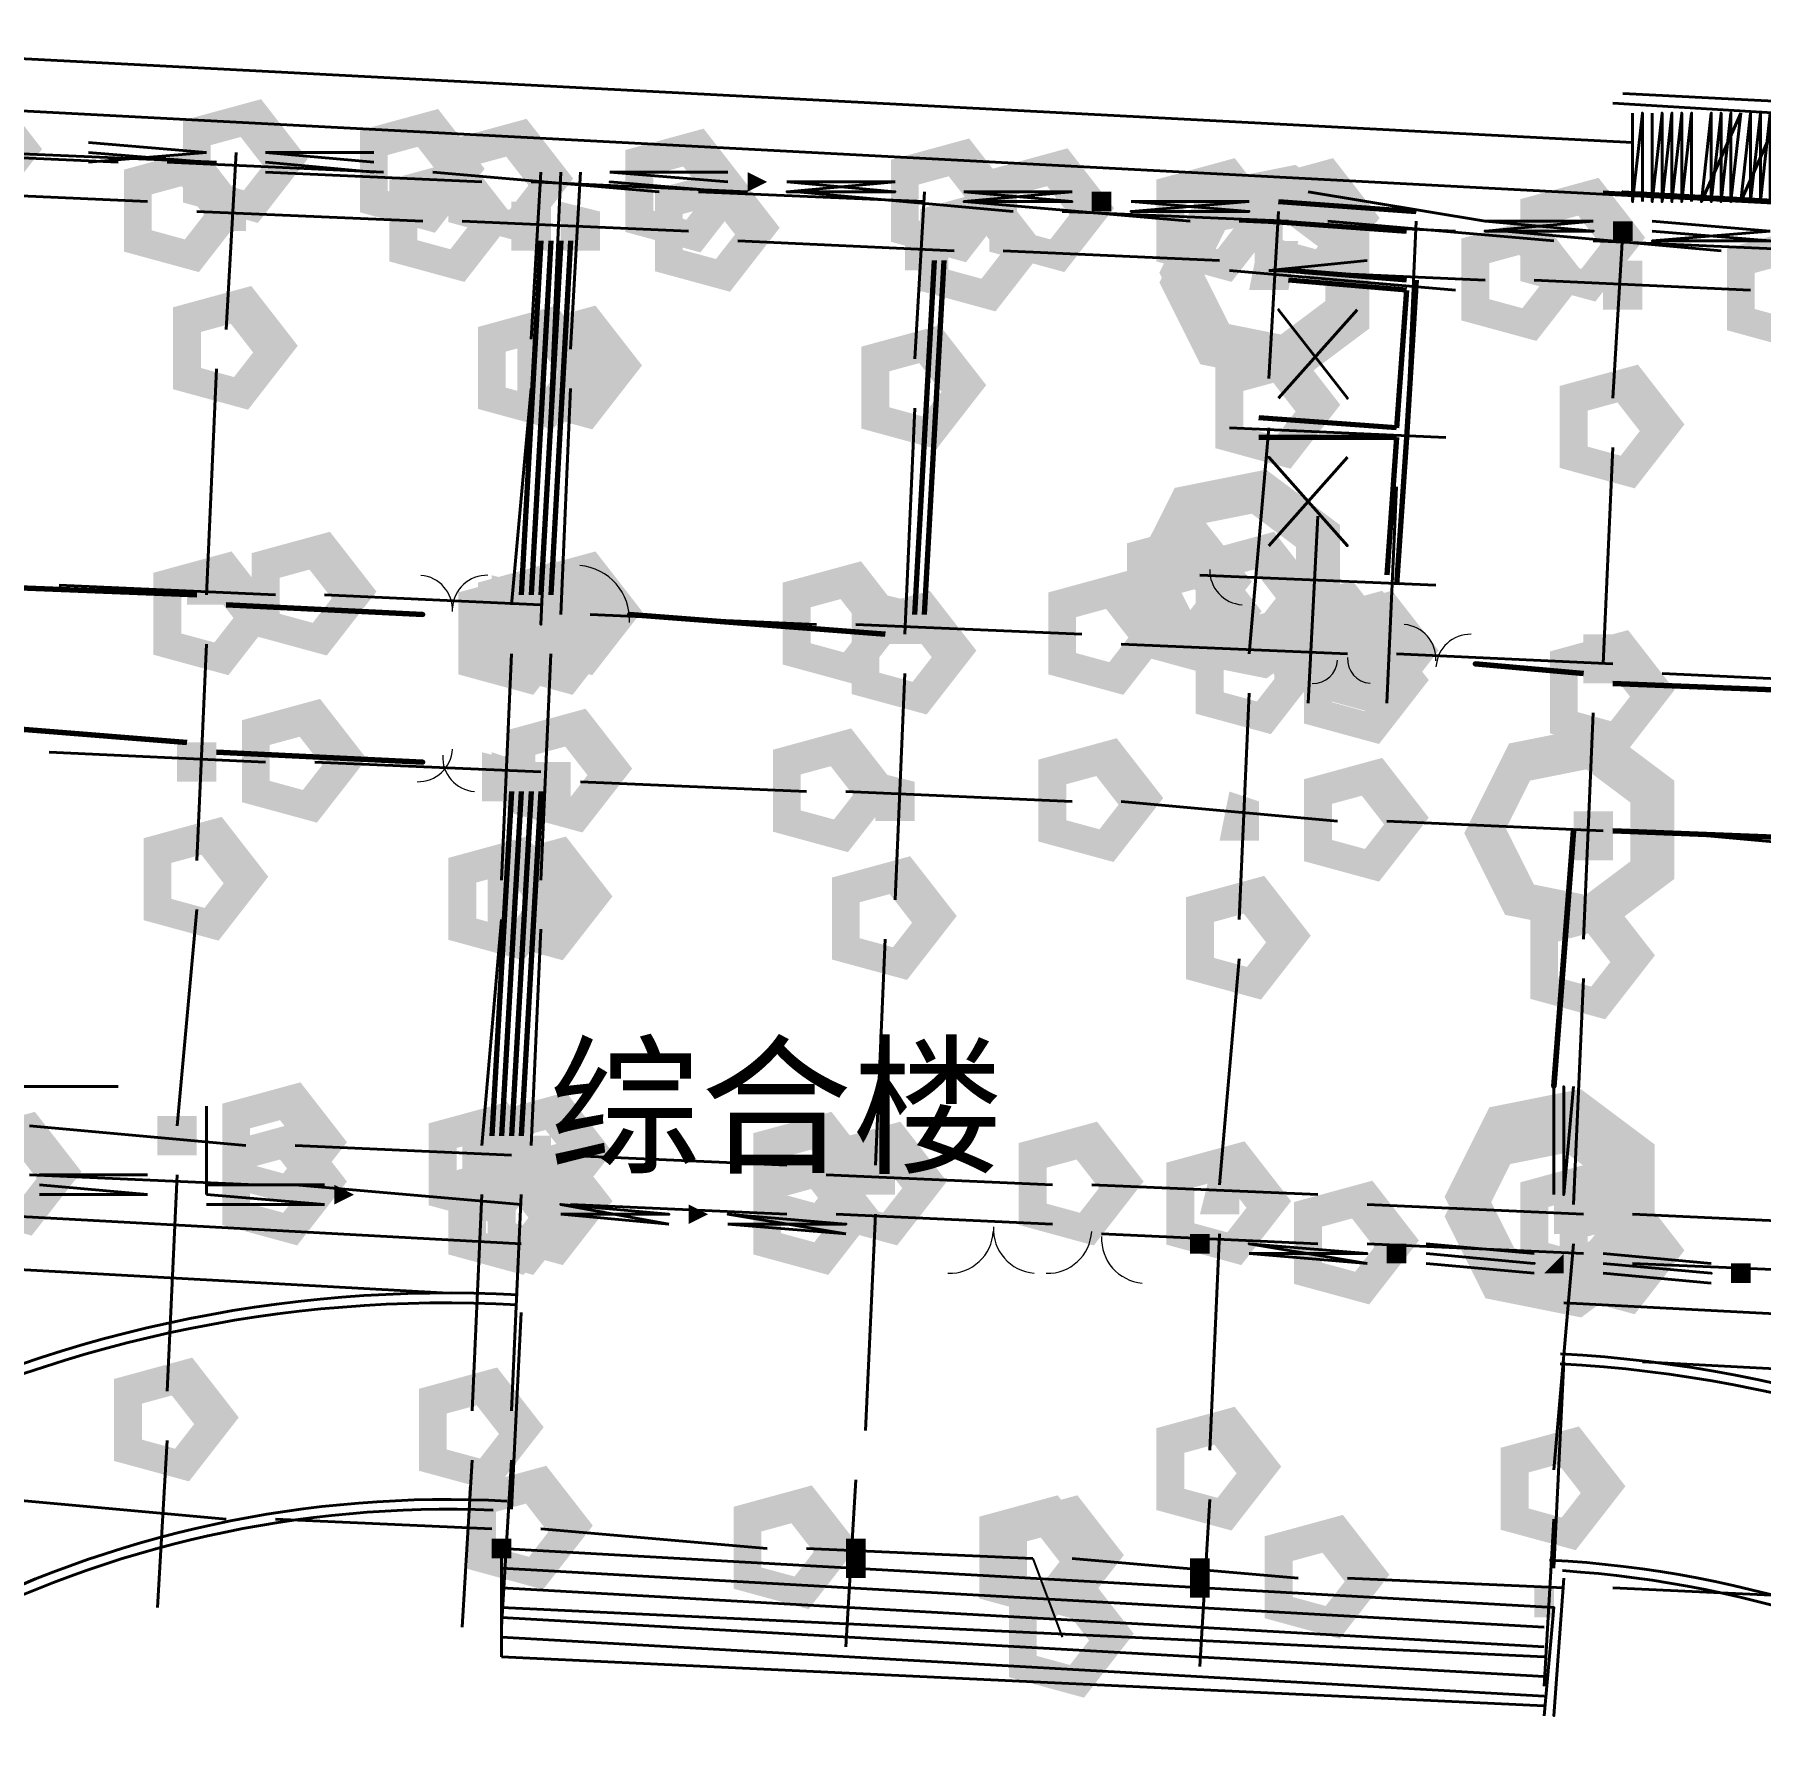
# Model space of a CAD drawing. Header units: metres. Extents: x 110 to 500, y 133 to 419.
# Drawn here: x 156.65 to 167.18, y 291.57 to 302.06 of the extents above; entities that cross this region are included whole.
import ezdxf

# ---------------------------------------------------------------- set-up
doc = ezdxf.new("R2010")
doc.units = ezdxf.units.M
for name, color, linetype in [('PDF_0', 7, 'Continuous'), ('PDF_COLU-HATCH', 7, 'Continuous'), ('PDF_COLU_GZ_HATCH', 7, 'Continuous'), ('PDF_DOTE', 7, 'Continuous'), ('PDF_EVTR', 7, 'Continuous'), ('PDF_GROUND', 7, 'Continuous'), ('PDF_PUB_HATCH', 7, 'Continuous'), ('PDF_STAIR', 7, 'Continuous'), ('PDF_WALL', 7, 'Continuous'), ('PDF_WINDOW', 7, 'Continuous'), ('PDF_WINDOW_TEXT', 7, 'Continuous'), ('PDF_勘探点', 7, 'Continuous')]:
    doc.layers.add(name, color=color, linetype=linetype)
doc.styles.add('CHINESE', font='宋体')

msp = doc.modelspace()

# ---------------------------------------------------------------- hatches: boundary and pattern name
at = {"layer": 'PDF_COLU-HATCH'}
for points in [[(157.7, 300.86), (157.94, 300.86), (157.94, 301.1), (157.76, 301.1)], [(159.56, 300.74), (159.8, 300.74), (159.8, 301.04), (159.56, 301.04)], [(159.86, 300.74), (160.1, 300.74), (160.1, 300.98), (159.86, 301.04)], [(161.96, 300.62), (162.2, 300.62), (162.2, 300.86), (161.96, 300.92)], [(164.06, 300.5), (164.3, 300.5), (164.36, 300.8), (164.12, 300.8)], [(166.22, 300.38), (166.46, 300.38), (166.46, 300.68), (166.22, 300.68)], [(157.58, 298.58), (157.82, 298.58), (157.82, 298.82), (157.58, 298.82)], [(159.44, 298.46), (159.68, 298.46), (159.68, 298.7), (159.44, 298.76)], [(159.74, 298.46), (159.98, 298.46), (159.98, 298.7), (159.74, 298.7)], [(161.84, 298.34), (162.08, 298.34), (162.08, 298.58), (161.84, 298.64)], [(163.94, 298.22), (164.18, 298.22), (164.18, 298.46), (164, 298.52)], [(166.1, 298.1), (166.34, 298.1), (166.34, 298.4), (166.1, 298.4)], [(157.52, 297.5), (157.76, 297.5), (157.76, 297.74), (157.52, 297.74)], [(159.38, 297.38), (159.62, 297.38), (159.62, 297.62), (159.38, 297.68)], [(159.68, 297.38), (159.92, 297.38), (159.92, 297.62), (159.68, 297.62)], [(161.78, 297.26), (162.02, 297.26), (162.02, 297.5), (161.78, 297.56)], [(163.88, 297.14), (164.12, 297.14), (164.12, 297.38), (163.94, 297.44)], [(166.04, 297.02), (166.28, 297.02), (166.28, 297.32), (166.04, 297.32)], [(157.4, 295.22), (157.64, 295.22), (157.64, 295.46), (157.4, 295.46)], [(159.26, 295.1), (159.5, 295.1), (159.5, 295.34), (159.26, 295.4)], [(159.56, 295.1), (159.8, 295.1), (159.8, 295.34), (159.56, 295.34)], [(161.66, 294.98), (161.9, 294.98), (161.9, 295.22), (161.66, 295.22)], [(163.76, 294.86), (164, 294.86), (164, 295.1), (163.82, 295.1)], [(165.92, 294.74), (166.16, 294.74), (166.16, 294.98), (165.92, 295.04)], [(159.44, 292.76), (159.56, 292.76), (159.56, 292.88), (159.44, 292.88)], [(161.6, 292.64), (161.72, 292.64), (161.72, 292.76), (161.6, 292.76)], [(163.7, 292.52), (163.82, 292.52), (163.82, 292.64), (163.7, 292.64)], [(165.8, 292.4), (165.92, 292.4), (165.92, 292.58), (165.8, 292.58)]]:
    msp.add_hatch(color=7, dxfattribs=at).paths.add_polyline_path(points)
at = {"layer": 'PDF_COLU_GZ_HATCH'}
for points in [[(161, 301.1), (161.12, 301.16), (161, 301.22)], [(163.1, 300.98), (163.22, 300.98), (163.22, 301.1), (163.1, 301.1)], [(166.28, 300.8), (166.4, 300.8), (166.4, 300.92), (166.28, 300.92)], [(158.48, 294.92), (158.6, 294.98), (158.48, 295.04)], [(160.64, 294.8), (160.76, 294.86), (160.64, 294.92)], [(163.7, 294.62), (163.82, 294.62), (163.82, 294.74), (163.7, 294.74)], [(164.9, 294.56), (165.02, 294.56), (165.02, 294.68), (164.9, 294.68)], [(165.86, 294.5), (165.98, 294.5), (165.98, 294.62)], [(167, 294.44), (167.12, 294.44), (167.12, 294.56), (167, 294.56)]]:
    msp.add_hatch(color=7, dxfattribs=at).paths.add_polyline_path(points)
at = {"layer": 'PDF_PUB_HATCH'}
for points in [[(157.76, 300.92), (157.94, 300.86), (157.94, 301.1), (157.76, 301.1)], [(159.62, 300.8), (159.8, 300.8), (159.8, 300.98), (159.62, 300.98)], [(159.86, 300.8), (160.04, 300.74), (160.04, 300.98), (159.86, 300.98)], [(161.96, 300.68), (162.2, 300.68), (162.2, 300.86), (161.96, 300.86)], [(164.12, 300.56), (164.3, 300.56), (164.3, 300.74), (164.12, 300.74)], [(157.58, 298.58), (157.82, 298.58), (157.82, 298.76), (157.64, 298.76)], [(159.5, 298.46), (159.68, 298.46), (159.68, 298.64), (159.5, 298.7)], [(159.74, 298.46), (159.92, 298.46), (159.92, 298.64), (159.74, 298.64)], [(161.84, 298.34), (162.08, 298.34), (162.08, 298.52), (161.84, 298.52)], [(164, 298.22), (164.18, 298.22), (164.18, 298.4), (164, 298.4)], [(166.1, 298.1), (166.28, 298.1), (166.28, 298.28), (166.1, 298.34)], [(157.58, 297.56), (157.76, 297.56), (157.76, 297.74), (157.58, 297.74)], [(159.44, 297.44), (159.62, 297.44), (159.62, 297.62), (159.44, 297.68)], [(159.68, 297.44), (159.86, 297.44), (159.86, 297.62), (159.68, 297.62)], [(161.78, 297.32), (162.02, 297.32), (162.02, 297.5), (161.78, 297.56)], [(163.94, 297.2), (164.12, 297.2), (164.12, 297.38), (163.94, 297.44)], [(166.04, 297.08), (166.22, 297.08), (166.28, 297.32), (166.04, 297.32)], [(157.46, 295.22), (157.64, 295.22), (157.64, 295.4), (157.46, 295.46)], [(159.32, 295.16), (159.5, 295.1), (159.5, 295.34), (159.32, 295.34)], [(159.56, 295.1), (159.74, 295.1), (159.74, 295.34), (159.56, 295.34)], [(161.66, 294.98), (161.9, 294.98), (161.9, 295.22), (161.66, 295.22)], [(163.82, 294.92), (164, 294.86), (164, 295.1), (163.82, 295.1)], [(165.92, 294.8), (166.1, 294.74), (166.1, 294.98), (165.92, 294.98)], [(161.6, 292.76), (161.72, 292.76), (161.72, 292.88), (161.6, 292.88)], [(163.7, 292.64), (163.82, 292.64), (163.82, 292.76), (163.7, 292.76)]]:
    msp.add_hatch(color=7, dxfattribs=at).paths.add_polyline_path(points)

# ---------------------------------------------------------------- linework, layer by layer
at = {"layer": 'PDF_0', "color": 7, "lineweight": 40}
for points in [[(171.14, 301.34), (171.14, 302), (171.08, 301.46), (166.34, 301.7)], [(153.44, 301.76), (171.62, 300.8)], [(165.5, 300.92), (164.42, 301.1)], [(159.62, 294.68), (146.42, 295.4), (146.72, 300.92)], [(172.1, 300.74), (179, 300.38), (178.64, 293.66), (165.98, 294.32)], [(164.18, 300.62), (164.78, 300.68)], [(159.62, 294.26), (159.56, 293.06)], [(165.98, 293.96), (165.92, 292.7)]]:
    msp.add_lwpolyline(points, dxfattribs=at)
for points in [[(166.28, 301.64), (171.26, 301.34)], [(159.86, 301.22), (159.74, 298.46)], [(166.22, 301.1), (171.26, 300.8)], [(159.5, 292.16), (159.5, 292.82)], [(165.98, 292.64), (165.92, 291.8)], [(165.86, 291.8), (165.92, 292.46)]]:
    msp.add_lwpolyline(points, close=True, dxfattribs=at)
at = {"layer": 'PDF_0', "color": 7}
for points in [[(163.82, 298.46, 0.17, 0.17, 0), (164.15, 298.37, 0.19, 0.19, 0), (164.36, 298.64, 0.24, 0.24, 0), (164.15, 298.91, 0.19, 0.19, 0), (163.82, 298.82, 0.17, 0.17, 0)], [(159.44, 298.28, 0.17, 0.17, 0), (159.77, 298.19, 0.19, 0.19, 0), (159.98, 298.46, 0.24, 0.24, 0), (159.77, 298.73, 0.19, 0.19, 0), (159.44, 298.64, 0.17, 0.17, 0)], [(159.5, 298.28, 0.17, 0.17, 0), (159.83, 298.19, 0.19, 0.19, 0), (160.04, 298.46, 0.24, 0.24, 0), (159.83, 298.73, 0.19, 0.19, 0), (159.5, 298.64, 0.17, 0.17, 0)], [(164.48, 298.1, 0.17, 0.17, 0), (164.81, 298.01, 0.19, 0.19, 0), (165.02, 298.28, 0.24, 0.24, 0), (164.81, 298.55, 0.19, 0.19, 0), (164.48, 298.46, 0.17, 0.17, 0)], [(164.48, 297.92, 0.17, 0.17, 0), (164.81, 297.83, 0.19, 0.19, 0), (165.02, 298.1, 0.24, 0.24, 0), (164.81, 298.37, 0.19, 0.19, 0), (164.48, 298.28, 0.17, 0.17, 0)], [(159.26, 294.68, 0.17, 0.17, 0), (159.59, 294.59, 0.19, 0.19, 0), (159.8, 294.86, 0.24, 0.24, 0), (159.59, 295.13, 0.19, 0.19, 0), (159.26, 295.04, 0.17, 0.17, 0)], [(159.32, 294.68, 0.17, 0.17, 0), (159.65, 294.59, 0.19, 0.19, 0), (159.86, 294.86, 0.24, 0.24, 0), (159.65, 295.13, 0.19, 0.19, 0), (159.32, 295.04, 0.17, 0.17, 0)], [(162.5, 292.58, 0.17, 0.17, 0), (162.83, 292.49, 0.19, 0.19, 0), (163.04, 292.76, 0.24, 0.24, 0), (162.83, 293.03, 0.19, 0.19, 0), (162.5, 292.94, 0.17, 0.17, 0)], [(162.68, 292.1, 0.17, 0.17, 0), (163.01, 292.01, 0.19, 0.19, 0), (163.22, 292.28, 0.24, 0.24, 0), (163.01, 292.55, 0.19, 0.19, 0), (162.68, 292.46, 0.17, 0.17, 0)]]:
    msp.add_lwpolyline(points, format="xyseb", close=True, dxfattribs=at)
msp.add_lwpolyline([(162.74, 292.76), (162.92, 292.28)], dxfattribs=at)
at = {"layer": 'PDF_0', "color": 7, "lineweight": 40}
for centre, radius, start, end in [((159.17, 286.37), 8.01, 86.9183, 117.6417), ((159.17, 286.37), 7.95, 86.9186, 117.6409), ((165.53, 286.01), 8.01, 56.1946, 86.9184), ((165.53, 286.01), 7.95, 56.195, 86.9184), ((159.17, 286.37), 6.75, 86.9184, 117.6411), ((159.17, 286.37), 6.69, 87.616, 117.6415), ((165.53, 286.01), 6.75, 56.1951, 86.9183), ((165.53, 286.01), 6.69, 56.2065, 86.209)]:
    msp.add_arc(centre, radius, start, end, dxfattribs=at)
at = {"layer": 'PDF_DOTE', "color": 1}
for points in [[(156.02, 301.16, 0.17, 0.17, 0), (156.35, 301.07, 0.19, 0.19, 0), (156.56, 301.34, 0.24, 0.24, 0), (156.35, 301.61, 0.19, 0.19, 0), (156.02, 301.52, 0.17, 0.17, 0)], [(157.64, 301.1, 0.17, 0.17, 0), (157.97, 301.01, 0.19, 0.19, 0), (158.18, 301.28, 0.24, 0.24, 0), (157.97, 301.55, 0.19, 0.19, 0), (157.64, 301.46, 0.17, 0.17, 0)], [(158.72, 301.04, 0.17, 0.17, 0), (159.05, 300.95, 0.19, 0.19, 0), (159.26, 301.22, 0.24, 0.24, 0), (159.05, 301.49, 0.19, 0.19, 0), (158.72, 301.4, 0.17, 0.17, 0)], [(159.26, 300.98, 0.17, 0.17, 0), (159.59, 300.89, 0.19, 0.19, 0), (159.8, 301.16, 0.24, 0.24, 0), (159.59, 301.43, 0.19, 0.19, 0), (159.26, 301.34, 0.17, 0.17, 0)], [(160.34, 300.92, 0.17, 0.17, 0), (160.67, 300.83, 0.19, 0.19, 0), (160.88, 301.1, 0.24, 0.24, 0), (160.67, 301.37, 0.19, 0.19, 0), (160.34, 301.28, 0.17, 0.17, 0)], [(157.28, 300.8, 0.17, 0.17, 0), (157.61, 300.71, 0.19, 0.19, 0), (157.82, 300.98, 0.24, 0.24, 0), (157.61, 301.25, 0.19, 0.19, 0), (157.28, 301.16, 0.17, 0.17, 0)], [(161.96, 300.86, 0.17, 0.17, 0), (162.29, 300.77, 0.19, 0.19, 0), (162.5, 301.04, 0.24, 0.24, 0), (162.29, 301.31, 0.19, 0.19, 0), (161.96, 301.22, 0.17, 0.17, 0)], [(162.56, 300.8, 0.17, 0.17, 0), (162.89, 300.71, 0.19, 0.19, 0), (163.1, 300.98, 0.24, 0.24, 0), (162.89, 301.25, 0.19, 0.19, 0), (162.56, 301.16, 0.17, 0.17, 0)], [(158.9, 300.74, 0.17, 0.17, 0), (159.23, 300.65, 0.19, 0.19, 0), (159.44, 300.92, 0.24, 0.24, 0), (159.23, 301.19, 0.19, 0.19, 0), (158.9, 301.1, 0.17, 0.17, 0)], [(163.58, 300.74, 0.17, 0.17, 0), (163.91, 300.65, 0.19, 0.19, 0), (164.12, 300.92, 0.24, 0.24, 0), (163.91, 301.19, 0.19, 0.19, 0), (163.58, 301.1, 0.17, 0.17, 0)], [(164.18, 300.74, 0.17, 0.17, 0), (164.51, 300.65, 0.19, 0.19, 0), (164.72, 300.92, 0.24, 0.24, 0), (164.51, 301.19, 0.19, 0.19, 0), (164.18, 301.1, 0.17, 0.17, 0)], [(160.52, 300.68, 0.17, 0.17, 0), (160.85, 300.59, 0.19, 0.19, 0), (161.06, 300.86, 0.24, 0.24, 0), (160.85, 301.13, 0.19, 0.19, 0), (160.52, 301.04, 0.17, 0.17, 0)], [(165.8, 300.62, 0.17, 0.17, 0), (166.13, 300.53, 0.19, 0.19, 0), (166.34, 300.8, 0.24, 0.24, 0), (166.13, 301.07, 0.19, 0.19, 0), (165.8, 300.98, 0.17, 0.17, 0)], [(162.14, 300.56, 0.17, 0.17, 0), (162.47, 300.47, 0.19, 0.19, 0), (162.68, 300.74, 0.24, 0.24, 0), (162.47, 301.01, 0.19, 0.19, 0), (162.14, 300.92, 0.17, 0.17, 0)], [(165.44, 300.38, 0.17, 0.17, 0), (165.77, 300.29, 0.19, 0.19, 0), (165.98, 300.56, 0.24, 0.24, 0), (165.77, 300.83, 0.19, 0.19, 0), (165.44, 300.74, 0.17, 0.17, 0)], [(167.06, 300.32, 0.17, 0.17, 0), (167.39, 300.23, 0.19, 0.19, 0), (167.6, 300.5, 0.24, 0.24, 0), (167.39, 300.77, 0.19, 0.19, 0), (167.06, 300.68, 0.17, 0.17, 0)], [(157.58, 299.96, 0.17, 0.17, 0), (157.91, 299.87, 0.19, 0.19, 0), (158.12, 300.14, 0.24, 0.24, 0), (157.91, 300.41, 0.19, 0.19, 0), (157.58, 300.32, 0.17, 0.17, 0)], [(159.44, 299.84, 0.17, 0.17, 0), (159.77, 299.75, 0.19, 0.19, 0), (159.98, 300.02, 0.24, 0.24, 0), (159.77, 300.29, 0.19, 0.19, 0), (159.44, 300.2, 0.17, 0.17, 0)], [(159.68, 299.84, 0.17, 0.17, 0), (160.01, 299.75, 0.19, 0.19, 0), (160.22, 300.02, 0.24, 0.24, 0), (160.01, 300.29, 0.19, 0.19, 0), (159.68, 300.2, 0.17, 0.17, 0)], [(161.78, 299.72, 0.17, 0.17, 0), (162.11, 299.63, 0.19, 0.19, 0), (162.32, 299.9, 0.24, 0.24, 0), (162.11, 300.17, 0.19, 0.19, 0), (161.78, 300.08, 0.17, 0.17, 0)], [(163.94, 299.6, 0.17, 0.17, 0), (164.27, 299.51, 0.19, 0.19, 0), (164.48, 299.78, 0.24, 0.24, 0), (164.27, 300.05, 0.19, 0.19, 0), (163.94, 299.96, 0.17, 0.17, 0)], [(166.04, 299.48, 0.17, 0.17, 0), (166.37, 299.39, 0.19, 0.19, 0), (166.58, 299.66, 0.24, 0.24, 0), (166.37, 299.93, 0.19, 0.19, 0), (166.04, 299.84, 0.17, 0.17, 0)], [(158.06, 298.46, 0.17, 0.17, 0), (158.39, 298.37, 0.19, 0.19, 0), (158.6, 298.64, 0.24, 0.24, 0), (158.39, 298.91, 0.19, 0.19, 0), (158.06, 298.82, 0.17, 0.17, 0)], [(157.46, 298.34, 0.17, 0.17, 0), (157.79, 298.25, 0.19, 0.19, 0), (158, 298.52, 0.24, 0.24, 0), (157.79, 298.79, 0.19, 0.19, 0), (157.46, 298.7, 0.17, 0.17, 0)], [(159.68, 298.34, 0.17, 0.17, 0), (160.01, 298.25, 0.19, 0.19, 0), (160.22, 298.52, 0.24, 0.24, 0), (160.01, 298.79, 0.19, 0.19, 0), (159.68, 298.7, 0.17, 0.17, 0)], [(161.3, 298.28, 0.17, 0.17, 0), (161.63, 298.19, 0.19, 0.19, 0), (161.84, 298.46, 0.24, 0.24, 0), (161.63, 298.73, 0.19, 0.19, 0), (161.3, 298.64, 0.17, 0.17, 0)], [(159.32, 298.22, 0.17, 0.17, 0), (159.65, 298.13, 0.19, 0.19, 0), (159.86, 298.4, 0.24, 0.24, 0), (159.65, 298.67, 0.19, 0.19, 0), (159.32, 298.58, 0.17, 0.17, 0)], [(159.56, 298.22, 0.17, 0.17, 0), (159.89, 298.13, 0.19, 0.19, 0), (160.1, 298.4, 0.24, 0.24, 0), (159.89, 298.67, 0.19, 0.19, 0), (159.56, 298.58, 0.17, 0.17, 0)], [(162.92, 298.22, 0.17, 0.17, 0), (163.25, 298.13, 0.19, 0.19, 0), (163.46, 298.4, 0.24, 0.24, 0), (163.25, 298.67, 0.19, 0.19, 0), (162.92, 298.58, 0.17, 0.17, 0)], [(161.72, 298.1, 0.17, 0.17, 0), (162.05, 298.01, 0.19, 0.19, 0), (162.26, 298.28, 0.24, 0.24, 0), (162.05, 298.55, 0.19, 0.19, 0), (161.72, 298.46, 0.17, 0.17, 0)], [(164.54, 298.1, 0.17, 0.17, 0), (164.87, 298.01, 0.19, 0.19, 0), (165.08, 298.28, 0.24, 0.24, 0), (164.87, 298.55, 0.19, 0.19, 0), (164.54, 298.46, 0.17, 0.17, 0)], [(163.82, 297.98, 0.17, 0.17, 0), (164.15, 297.89, 0.19, 0.19, 0), (164.36, 298.16, 0.24, 0.24, 0), (164.15, 298.43, 0.19, 0.19, 0), (163.82, 298.34, 0.17, 0.17, 0)], [(165.98, 297.86, 0.17, 0.17, 0), (166.31, 297.77, 0.19, 0.19, 0), (166.52, 298.04, 0.24, 0.24, 0), (166.31, 298.31, 0.19, 0.19, 0), (165.98, 298.22, 0.17, 0.17, 0)], [(158, 297.44, 0.17, 0.17, 0), (158.33, 297.35, 0.19, 0.19, 0), (158.54, 297.62, 0.24, 0.24, 0), (158.33, 297.89, 0.19, 0.19, 0), (158, 297.8, 0.17, 0.17, 0)], [(159.62, 297.38, 0.17, 0.17, 0), (159.95, 297.29, 0.19, 0.19, 0), (160.16, 297.56, 0.24, 0.24, 0), (159.95, 297.83, 0.19, 0.19, 0), (159.62, 297.74, 0.17, 0.17, 0)], [(161.24, 297.26, 0.17, 0.17, 0), (161.57, 297.17, 0.19, 0.19, 0), (161.78, 297.44, 0.24, 0.24, 0), (161.57, 297.71, 0.19, 0.19, 0), (161.24, 297.62, 0.17, 0.17, 0)], [(162.86, 297.2, 0.17, 0.17, 0), (163.19, 297.11, 0.19, 0.19, 0), (163.4, 297.38, 0.24, 0.24, 0), (163.19, 297.65, 0.19, 0.19, 0), (162.86, 297.56, 0.17, 0.17, 0)], [(164.48, 297.08, 0.17, 0.17, 0), (164.81, 296.99, 0.19, 0.19, 0), (165.02, 297.26, 0.24, 0.24, 0), (164.81, 297.53, 0.19, 0.19, 0), (164.48, 297.44, 0.17, 0.17, 0)], [(157.4, 296.72, 0.17, 0.17, 0), (157.73, 296.63, 0.19, 0.19, 0), (157.94, 296.9, 0.24, 0.24, 0), (157.73, 297.17, 0.19, 0.19, 0), (157.4, 297.08, 0.17, 0.17, 0)], [(159.26, 296.6, 0.17, 0.17, 0), (159.59, 296.51, 0.19, 0.19, 0), (159.8, 296.78, 0.24, 0.24, 0), (159.59, 297.05, 0.19, 0.19, 0), (159.26, 296.96, 0.17, 0.17, 0)], [(159.5, 296.6, 0.17, 0.17, 0), (159.83, 296.51, 0.19, 0.19, 0), (160.04, 296.78, 0.24, 0.24, 0), (159.83, 297.05, 0.19, 0.19, 0), (159.5, 296.96, 0.17, 0.17, 0)], [(161.6, 296.48, 0.17, 0.17, 0), (161.93, 296.39, 0.19, 0.19, 0), (162.14, 296.66, 0.24, 0.24, 0), (161.93, 296.93, 0.19, 0.19, 0), (161.6, 296.84, 0.17, 0.17, 0)], [(163.76, 296.36, 0.17, 0.17, 0), (164.09, 296.27, 0.19, 0.19, 0), (164.3, 296.54, 0.24, 0.24, 0), (164.09, 296.81, 0.19, 0.19, 0), (163.76, 296.72, 0.17, 0.17, 0)], [(165.86, 296.24, 0.17, 0.17, 0), (166.19, 296.15, 0.19, 0.19, 0), (166.4, 296.42, 0.24, 0.24, 0), (166.19, 296.69, 0.19, 0.19, 0), (165.86, 296.6, 0.17, 0.17, 0)], [(157.88, 295.1, 0.17, 0.17, 0), (158.21, 295.01, 0.19, 0.19, 0), (158.42, 295.28, 0.24, 0.24, 0), (158.21, 295.55, 0.19, 0.19, 0), (157.88, 295.46, 0.17, 0.17, 0)], [(159.5, 295.04, 0.17, 0.17, 0), (159.83, 294.95, 0.19, 0.19, 0), (160.04, 295.22, 0.24, 0.24, 0), (159.83, 295.49, 0.19, 0.19, 0), (159.5, 295.4, 0.17, 0.17, 0)], [(156.26, 294.92, 0.17, 0.17, 0), (156.59, 294.83, 0.19, 0.19, 0), (156.8, 295.1, 0.24, 0.24, 0), (156.59, 295.37, 0.19, 0.19, 0), (156.26, 295.28, 0.17, 0.17, 0)], [(159.14, 294.98, 0.17, 0.17, 0), (159.47, 294.89, 0.19, 0.19, 0), (159.68, 295.16, 0.24, 0.24, 0), (159.47, 295.43, 0.19, 0.19, 0), (159.14, 295.34, 0.17, 0.17, 0)], [(161.12, 294.92, 0.17, 0.17, 0), (161.45, 294.83, 0.19, 0.19, 0), (161.66, 295.1, 0.24, 0.24, 0), (161.45, 295.37, 0.19, 0.19, 0), (161.12, 295.28, 0.17, 0.17, 0)], [(157.88, 294.86, 0.17, 0.17, 0), (158.21, 294.77, 0.19, 0.19, 0), (158.42, 295.04, 0.24, 0.24, 0), (158.21, 295.31, 0.19, 0.19, 0), (157.88, 295.22, 0.17, 0.17, 0)], [(161.54, 294.86, 0.17, 0.17, 0), (161.87, 294.77, 0.19, 0.19, 0), (162.08, 295.04, 0.24, 0.24, 0), (161.87, 295.31, 0.19, 0.19, 0), (161.54, 295.22, 0.17, 0.17, 0)], [(162.74, 294.86, 0.17, 0.17, 0), (163.07, 294.77, 0.19, 0.19, 0), (163.28, 295.04, 0.24, 0.24, 0), (163.07, 295.31, 0.19, 0.19, 0), (162.74, 295.22, 0.17, 0.17, 0)], [(159.5, 294.74, 0.17, 0.17, 0), (159.83, 294.65, 0.19, 0.19, 0), (160.04, 294.92, 0.24, 0.24, 0), (159.83, 295.19, 0.19, 0.19, 0), (159.5, 295.1, 0.17, 0.17, 0)], [(163.64, 294.74, 0.17, 0.17, 0), (163.97, 294.65, 0.19, 0.19, 0), (164.18, 294.92, 0.24, 0.24, 0), (163.97, 295.19, 0.19, 0.19, 0), (163.64, 295.1, 0.17, 0.17, 0)], [(161.12, 294.68, 0.17, 0.17, 0), (161.45, 294.59, 0.19, 0.19, 0), (161.66, 294.86, 0.24, 0.24, 0), (161.45, 295.13, 0.19, 0.19, 0), (161.12, 295.04, 0.17, 0.17, 0)], [(165.8, 294.62, 0.17, 0.17, 0), (166.13, 294.53, 0.19, 0.19, 0), (166.34, 294.8, 0.24, 0.24, 0), (166.13, 295.07, 0.19, 0.19, 0), (165.8, 294.98, 0.17, 0.17, 0)], [(164.42, 294.5, 0.17, 0.17, 0), (164.75, 294.41, 0.19, 0.19, 0), (164.96, 294.68, 0.24, 0.24, 0), (164.75, 294.95, 0.19, 0.19, 0), (164.42, 294.86, 0.17, 0.17, 0)], [(166.04, 294.44, 0.17, 0.17, 0), (166.37, 294.35, 0.19, 0.19, 0), (166.58, 294.62, 0.24, 0.24, 0), (166.37, 294.89, 0.19, 0.19, 0), (166.04, 294.8, 0.17, 0.17, 0)], [(157.22, 293.42, 0.17, 0.17, 0), (157.55, 293.33, 0.19, 0.19, 0), (157.76, 293.6, 0.24, 0.24, 0), (157.55, 293.87, 0.19, 0.19, 0), (157.22, 293.78, 0.17, 0.17, 0)], [(159.08, 293.36, 0.17, 0.17, 0), (159.41, 293.27, 0.19, 0.19, 0), (159.62, 293.54, 0.24, 0.24, 0), (159.41, 293.81, 0.19, 0.19, 0), (159.08, 293.72, 0.17, 0.17, 0)], [(163.58, 293.12, 0.17, 0.17, 0), (163.91, 293.03, 0.19, 0.19, 0), (164.12, 293.3, 0.24, 0.24, 0), (163.91, 293.57, 0.19, 0.19, 0), (163.58, 293.48, 0.17, 0.17, 0)], [(165.68, 293, 0.17, 0.17, 0), (166.01, 292.91, 0.19, 0.19, 0), (166.22, 293.18, 0.24, 0.24, 0), (166.01, 293.45, 0.19, 0.19, 0), (165.68, 293.36, 0.17, 0.17, 0)], [(159.38, 292.76, 0.17, 0.17, 0), (159.71, 292.67, 0.19, 0.19, 0), (159.92, 292.94, 0.24, 0.24, 0), (159.71, 293.21, 0.19, 0.19, 0), (159.38, 293.12, 0.17, 0.17, 0)], [(161, 292.64, 0.17, 0.17, 0), (161.33, 292.55, 0.19, 0.19, 0), (161.54, 292.82, 0.24, 0.24, 0), (161.33, 293.09, 0.19, 0.19, 0), (161, 293, 0.17, 0.17, 0)], [(162.62, 292.58, 0.17, 0.17, 0), (162.95, 292.49, 0.19, 0.19, 0), (163.16, 292.76, 0.24, 0.24, 0), (162.95, 293.03, 0.19, 0.19, 0), (162.62, 292.94, 0.17, 0.17, 0)], [(164.24, 292.46, 0.17, 0.17, 0), (164.57, 292.37, 0.19, 0.19, 0), (164.78, 292.64, 0.24, 0.24, 0), (164.57, 292.91, 0.19, 0.19, 0), (164.24, 292.82, 0.17, 0.17, 0)]]:
    msp.add_lwpolyline(points, format="xyseb", close=True, dxfattribs=at)
at = {"layer": 'PDF_DOTE', "color": 1, "lineweight": 40}
for points in [[(157.16, 301.28), (155.84, 301.34)], [(157.76, 301.28), (156.38, 301.34)], [(158.78, 301.22), (157.46, 301.28)], [(157.82, 300.26), (157.88, 301.34)], [(159.38, 301.16), (158.06, 301.22)], [(160.46, 301.1), (159.08, 301.22)], [(159.68, 300.2), (159.74, 301.22)], [(161, 301.1), (159.68, 301.16)], [(159.92, 300.14), (159.98, 301.22)], [(156.02, 301.1), (157.34, 301.04)], [(162.08, 301.04), (160.7, 301.1)], [(162.62, 300.98), (161.3, 301.1)], [(162.02, 300.08), (162.08, 301.1)], [(157.64, 300.98), (159.02, 300.92)], [(163.7, 300.92), (162.32, 301.04)], [(164.3, 300.92), (162.92, 300.98)], [(164.18, 299.96), (164.24, 300.98)], [(159.26, 300.92), (160.64, 300.86)], [(165.32, 300.86), (164, 300.92)], [(165.92, 300.8), (164.54, 300.92)], [(165.02, 299.6), (165.08, 300.92)], [(166.94, 300.74), (165.62, 300.86)], [(166.28, 299.84), (166.34, 300.86)], [(160.94, 300.8), (162.26, 300.74)], [(162.56, 300.74), (163.88, 300.68)], [(167.54, 300.74), (166.16, 300.8)], [(163.94, 300.62), (165.32, 300.5)], [(164.18, 300.62), (165.5, 300.56)], [(165.8, 300.56), (167.12, 300.5)], [(157.7, 298.64), (157.76, 300.02)], [(159.56, 298.58), (159.68, 299.9)], [(159.86, 298.52), (159.92, 299.9)], [(161.96, 298.4), (162.02, 299.78)], [(163.94, 299.66), (165.26, 299.6)], [(164.06, 298.28), (164.18, 299.66)], [(166.22, 298.22), (166.28, 299.54)], [(164.9, 297.98), (164.96, 299.3)], [(164.42, 297.98), (164.48, 299.12)], [(165.2, 298.7), (163.76, 298.76)], [(156.8, 298.7), (158.12, 298.64)], [(158.42, 298.64), (159.74, 298.58)], [(160.04, 298.52), (161.42, 298.46)], [(161.66, 298.46), (163.04, 298.4)], [(157.64, 297.02), (157.7, 298.34)], [(163.28, 298.34), (164.66, 298.28)], [(159.5, 296.9), (159.56, 298.28)], [(159.74, 296.9), (159.8, 298.28)], [(164.96, 298.28), (166.28, 298.22)], [(161.9, 296.78), (161.96, 298.16)], [(166.58, 298.16), (167.9, 298.1)], [(164, 296.66), (164.06, 298.04)], [(166.1, 296.54), (166.16, 297.92)], [(156.74, 297.68), (158.06, 297.62)], [(158.36, 297.62), (159.74, 297.56)], [(159.98, 297.5), (161.36, 297.44)], [(161.6, 297.44), (162.98, 297.38)], [(163.28, 297.38), (164.6, 297.26)], [(164.9, 297.26), (166.22, 297.2)], [(166.52, 297.2), (167.84, 297.08)], [(157.52, 295.4), (157.64, 296.72)], [(159.38, 295.28), (159.5, 296.66)], [(159.68, 295.28), (159.74, 296.6)], [(161.78, 295.16), (161.84, 296.54)], [(163.88, 295.04), (164, 296.42)], [(166.04, 294.92), (166.1, 296.3)], [(157.7, 295.52), (157.7, 294.98)], [(156.62, 295.4), (157.94, 295.28)], [(158.24, 295.28), (159.56, 295.22)], [(159.86, 295.22), (161.24, 295.16)], [(158, 295.04), (156.62, 295.1)], [(157.46, 293.78), (157.52, 295.1)], [(161.48, 295.1), (162.86, 295.04)], [(159.62, 294.92), (158.24, 295.04)], [(159.32, 293.66), (159.38, 294.98)], [(159.56, 293.66), (159.62, 294.98)], [(163.1, 295.04), (164.48, 294.98)], [(161.24, 294.86), (159.92, 294.92)], [(162.86, 294.8), (161.54, 294.86)], [(161.72, 293.54), (161.78, 294.86)], [(164.78, 294.92), (166.1, 294.86)], [(166.4, 294.86), (167.72, 294.8)], [(164.48, 294.68), (163.16, 294.74)], [(163.82, 293.42), (163.88, 294.74)], [(166.1, 294.62), (164.78, 294.68)], [(165.92, 293.3), (166.04, 294.68)], [(167.78, 294.5), (166.4, 294.56)], [(157.4, 292.46), (157.46, 293.48)], [(159.26, 292.34), (159.32, 293.36)], [(159.5, 292.34), (159.56, 293.36)], [(161.6, 292.22), (161.66, 293.24)], [(156.5, 293.12), (157.82, 293)], [(163.76, 292.1), (163.82, 293.12)], [(158.12, 293), (159.44, 292.94)], [(165.86, 291.98), (165.92, 293)], [(159.74, 292.94), (161.12, 292.82)], [(161.36, 292.82), (162.74, 292.76)], [(162.98, 292.76), (164.36, 292.64)], [(164.66, 292.64), (165.98, 292.58)], [(166.28, 292.58), (167.6, 292.52)]]:
    msp.add_lwpolyline(points, dxfattribs=at)
at = {"layer": 'PDF_EVTR', "color": 2, "lineweight": 40}
for points in [[(164.24, 300.38), (164.66, 299.84), (164.24, 300.38), (164.66, 299.84)], [(164.24, 299.84), (164.72, 300.38)], [(164.18, 299.48), (164.66, 298.94), (164.18, 299.48), (164.66, 298.94)], [(164.18, 298.94), (164.66, 299.48)]]:
    msp.add_lwpolyline(points, dxfattribs=at)
at = {"layer": 'PDF_GROUND', "color": 2, "lineweight": 40}
for points in [[(166.4, 301.4), (153.74, 302.06)], [(166.46, 293.96), (178.94, 293.3), (179.36, 300.68), (172.64, 301.1)], [(146.06, 295.1), (159.14, 294.38)]]:
    msp.add_lwpolyline(points, dxfattribs=at)
at = {"layer": 'PDF_STAIR', "color": 2, "lineweight": 40}
for points in [[(166.4, 301.58), (166.4, 301.04), (166.46, 301.58), (166.46, 301.04)], [(166.52, 301.58), (166.52, 301.04), (166.58, 301.58), (166.58, 301.04), (166.64, 301.58), (166.64, 301.04), (166.7, 301.58), (166.7, 301.04), (166.76, 301.58), (166.76, 301.04)], [(159.5, 292.82), (165.92, 292.46)], [(159.5, 292.7), (165.86, 292.34)], [(159.5, 292.58), (165.86, 292.22)], [(159.5, 292.46), (165.86, 292.16)], [(159.5, 292.4), (165.86, 292.04)], [(159.5, 292.28), (165.86, 291.92)], [(159.5, 292.16), (165.86, 291.86)]]:
    msp.add_lwpolyline(points, dxfattribs=at)
for points in [[(167.06, 301.58), (167, 301.04), (167, 301.58), (166.94, 301.04), (166.94, 301.58), (166.88, 301.04), (166.88, 301.58), (166.82, 301.04)], [(167.06, 301.04), (167.12, 301.58), (167.12, 301.04), (167.18, 301.58), (167.18, 301.04), (167.24, 301.58), (167.24, 301.04), (167.3, 301.58)], [(168.5, 300.98), (166.34, 301.1)]]:
    msp.add_lwpolyline(points, close=True, dxfattribs=at)
at = {"layer": 'PDF_WALL', "color": 5}
for points in [[(163.85, 300.2, 0.216, 0.216, 0), (164.3, 300.11, 0.247, 0.247, 0), (164.66, 300.38, 0.268, 0.268, 0), (164.66, 300.86, 0.268, 0.268, 0), (164.3, 301.13, 0.247, 0.247, 0), (163.85, 301.04, 0.216, 0.216, 0), (163.64, 300.62, 0.24, 0.24, 0)], [(163.85, 300.2, 0.216, 0.216, 0), (164.3, 300.11, 0.247, 0.247, 0), (164.66, 300.38, 0.268, 0.268, 0), (164.66, 300.86, 0.268, 0.268, 0), (164.3, 301.13, 0.247, 0.247, 0), (163.85, 301.04, 0.216, 0.216, 0), (163.64, 300.62, 0.24, 0.24, 0)], [(163.85, 300.14, 0.216, 0.216, 0), (164.3, 300.05, 0.247, 0.247, 0), (164.66, 300.32, 0.268, 0.268, 0), (164.66, 300.8, 0.268, 0.268, 0), (164.3, 301.07, 0.247, 0.247, 0), (163.85, 300.98, 0.216, 0.216, 0), (163.64, 300.56, 0.24, 0.24, 0)], [(163.67, 298.34, 0.216, 0.216, 0), (164.12, 298.25, 0.247, 0.247, 0), (164.48, 298.52, 0.268, 0.268, 0), (164.48, 299, 0.268, 0.268, 0), (164.12, 299.27, 0.247, 0.247, 0), (163.67, 299.18, 0.216, 0.216, 0), (163.46, 298.76, 0.24, 0.24, 0)], [(165.71, 296.78, 0.216, 0.216, 0), (166.16, 296.69, 0.247, 0.247, 0), (166.52, 296.96, 0.268, 0.268, 0), (166.52, 297.44, 0.268, 0.268, 0), (166.16, 297.71, 0.247, 0.247, 0), (165.71, 297.62, 0.216, 0.216, 0), (165.5, 297.2, 0.24, 0.24, 0)], [(165.59, 294.56, 0.216, 0.216, 0), (166.04, 294.47, 0.247, 0.247, 0), (166.4, 294.74, 0.268, 0.268, 0), (166.4, 295.22, 0.268, 0.268, 0), (166.04, 295.49, 0.247, 0.247, 0), (165.59, 295.4, 0.216, 0.216, 0), (165.38, 294.98, 0.24, 0.24, 0)], [(165.38, 294.86, 0.24, 0.24, 0), (165.59, 294.44, 0.216, 0.216, 0), (166.04, 294.35, 0.247, 0.247, 0), (166.4, 294.62, 0.268, 0.268, 0), (166.4, 295.1, 0.268, 0.268, 0), (166.04, 295.37, 0.247, 0.247, 0), (165.59, 295.28, 0.216, 0.216, 0)], [(165.38, 294.86, 0.24, 0.24, 0), (165.59, 294.44, 0.216, 0.216, 0), (166.04, 294.35, 0.247, 0.247, 0), (166.4, 294.62, 0.268, 0.268, 0), (166.4, 295.1, 0.268, 0.268, 0), (166.04, 295.37, 0.247, 0.247, 0), (165.59, 295.28, 0.216, 0.216, 0)]]:
    msp.add_lwpolyline(points, format="xyseb", close=True, dxfattribs=at)
at = {"layer": 'PDF_WALL', "color": 5, "lineweight": 70}
for points in [[(164.24, 301.04), (165.08, 300.98)], [(164.18, 300.92), (165.02, 300.86)], [(159.74, 300.8), (159.62, 298.64)], [(159.8, 300.8), (159.68, 298.64)], [(159.86, 300.8), (159.74, 298.64)], [(159.92, 300.8), (159.8, 298.64)], [(162.02, 298.52), (162.14, 300.68)], [(162.08, 298.52), (162.2, 300.68)], [(165.02, 300.56), (164.3, 300.62)], [(165.02, 300.5), (164.3, 300.56)], [(165.08, 300.56), (165.02, 299.6)], [(165.02, 300.5), (164.96, 299.66)], [(164.96, 299.66), (164.12, 299.72)], [(164.96, 299.6), (164.12, 299.6)], [(164.96, 299.6), (164.9, 298.76)], [(165.02, 299.6), (164.96, 298.7)], [(159.56, 297.44), (159.44, 295.34)], [(159.62, 297.44), (159.5, 295.34)], [(159.68, 297.44), (159.56, 295.34)], [(159.74, 297.44), (159.62, 295.34)]]:
    msp.add_lwpolyline(points, dxfattribs=at)
for points in [[(157.64, 298.64), (156.14, 298.7)], [(157.82, 298.58), (159.02, 298.52)], [(161.84, 298.4), (160.28, 298.52)], [(166.1, 298.16), (165.44, 298.22)], [(166.28, 298.1), (167.78, 298.04)], [(157.58, 297.74), (156.08, 297.86)], [(157.76, 297.68), (159.02, 297.62)], [(166.04, 297.2), (165.92, 295.64)], [(166.28, 297.2), (167.84, 297.14)]]:
    msp.add_lwpolyline(points, close=True, dxfattribs=at)
at = {"layer": 'PDF_WINDOW', "color": 2, "lineweight": 40}
for points in [[(157.7, 301.34), (156.98, 301.4)], [(156.98, 301.28), (157.7, 301.34)], [(158.72, 301.34), (158.06, 301.34)], [(158.06, 301.34), (158.72, 301.28)], [(160.88, 301.22), (160.16, 301.22)], [(160.16, 301.22), (160.88, 301.16)], [(161.9, 301.16), (161.24, 301.16)], [(161.9, 301.16), (161.24, 301.1), (161.9, 301.1), (161.24, 301.16)], [(162.98, 301.1), (162.32, 301.1)], [(162.98, 301.1), (162.32, 301.04), (162.98, 301.04), (162.32, 301.1)], [(164.06, 301.04), (163.34, 301.04)], [(164.06, 301.04), (163.34, 300.98), (164.06, 300.98), (163.34, 301.04)], [(166.16, 300.92), (165.5, 300.92)], [(166.16, 300.92), (165.5, 300.86), (166.16, 300.86), (165.5, 300.92)], [(167.24, 300.86), (166.52, 300.92)], [(167.24, 300.86), (166.52, 300.8), (167.24, 300.8), (166.52, 300.86)], [(165.92, 294.98), (165.92, 295.64)], [(165.98, 294.98), (165.98, 295.64), (165.98, 294.98), (166.04, 295.64)], [(156.68, 295.04), (157.34, 294.98)], [(157.34, 294.98), (156.68, 294.98)], [(157.7, 294.98), (158.42, 294.92)], [(158.42, 294.92), (157.7, 294.92)], [(160.52, 294.8), (159.86, 294.92), (160.52, 294.86), (159.86, 294.86)], [(160.52, 294.8), (159.86, 294.86)], [(161.6, 294.74), (160.88, 294.86), (161.6, 294.8), (160.88, 294.8)], [(161.6, 294.74), (160.88, 294.8)], [(164.78, 294.56), (164.06, 294.68), (164.78, 294.62), (164.06, 294.62)], [(165.8, 294.62), (165.14, 294.68)], [(164.78, 294.56), (164.06, 294.62)], [(165.8, 294.5), (165.14, 294.56)], [(166.88, 294.56), (166.22, 294.62)], [(166.88, 294.44), (166.22, 294.5)]]:
    msp.add_lwpolyline(points, dxfattribs=at)
for points in [[(156.98, 301.34), (157.7, 301.28)], [(158.06, 301.28), (158.72, 301.22)], [(160.88, 301.1), (160.16, 301.16)], [(157.34, 295.1), (156.68, 295.1)], [(158.42, 295.04), (157.7, 295.04)], [(165.14, 294.62), (165.8, 294.56)], [(166.22, 294.56), (166.88, 294.5)]]:
    msp.add_lwpolyline(points, close=True, dxfattribs=at)
at = {"layer": 'PDF_WINDOW', "color": 2, "lineweight": 20}
for centre, radius, start, end in [((158.99, 298.55), 0.21, -3.0759, 85.4455), ((159.41, 298.55), 0.21, 88.392, 176.9128), ((159.95, 298.49), 0.33, -3.0776, 85.4523), ((164.99, 298.25), 0.21, -3.0759, 85.4455), ((165.41, 298.19), 0.21, 88.392, 176.9128), ((164.45, 298.25), 0.15, -91.6181, -3.0773), ((164.81, 298.25), 0.15, 176.9245, -94.559), ((158.99, 297.71), 0.21, -91.608, -3.0872), ((159.35, 297.65), 0.21, 176.9241, -94.5545), ((162.23, 294.77), 0.27, -91.616, -3.0827), ((162.23, 294.77), 0.27, -91.616, -3.0827), ((162.77, 294.77), 0.27, 176.9166, -94.5456), ((162.77, 294.77), 0.27, 176.9166, -94.5456), ((162.83, 294.77), 0.27, -91.616, -3.0827), ((163.43, 294.71), 0.27, 176.9166, -94.5456)]:
    msp.add_arc(centre, radius, start, end, dxfattribs=at)
at = {"layer": 'PDF_WINDOW', "color": 2, "lineweight": 0}
msp.add_arc((164.03, 298.79), 0.21, 178.3835, -93.079, dxfattribs=at)
at = {"layer": 'PDF_WINDOW_TEXT', "color": 7}
for points in [[(163.4, 298.52, 0.17, 0.17, 0), (163.73, 298.43, 0.19, 0.19, 0), (163.94, 298.7, 0.24, 0.24, 0), (163.73, 298.97, 0.19, 0.19, 0), (163.4, 298.88, 0.17, 0.17, 0)], [(163.46, 298.34, 0.17, 0.17, 0), (163.79, 298.25, 0.19, 0.19, 0), (164, 298.52, 0.24, 0.24, 0), (163.79, 298.79, 0.19, 0.19, 0), (163.46, 298.7, 0.17, 0.17, 0)], [(164.3, 298.16, 0.17, 0.17, 0), (164.63, 298.07, 0.19, 0.19, 0), (164.84, 298.34, 0.24, 0.24, 0), (164.63, 298.61, 0.19, 0.19, 0), (164.3, 298.52, 0.17, 0.17, 0)]]:
    msp.add_lwpolyline(points, format="xyseb", close=True, dxfattribs=at)
at = {"layer": 'PDF_勘探点', "color": 5, "lineweight": 40}
msp.add_lwpolyline([(149.06, 295.64), (157.16, 295.64)], dxfattribs=at)

# ---------------------------------------------------------------- texts
at = {"insert": (159.786, 295.107), "char_height": 0.679, "attachment_point": 7, "style": 'CHINESE'}
msp.add_mtext('综合楼', dxfattribs=at)

doc.saveas('drawing.dxf')
